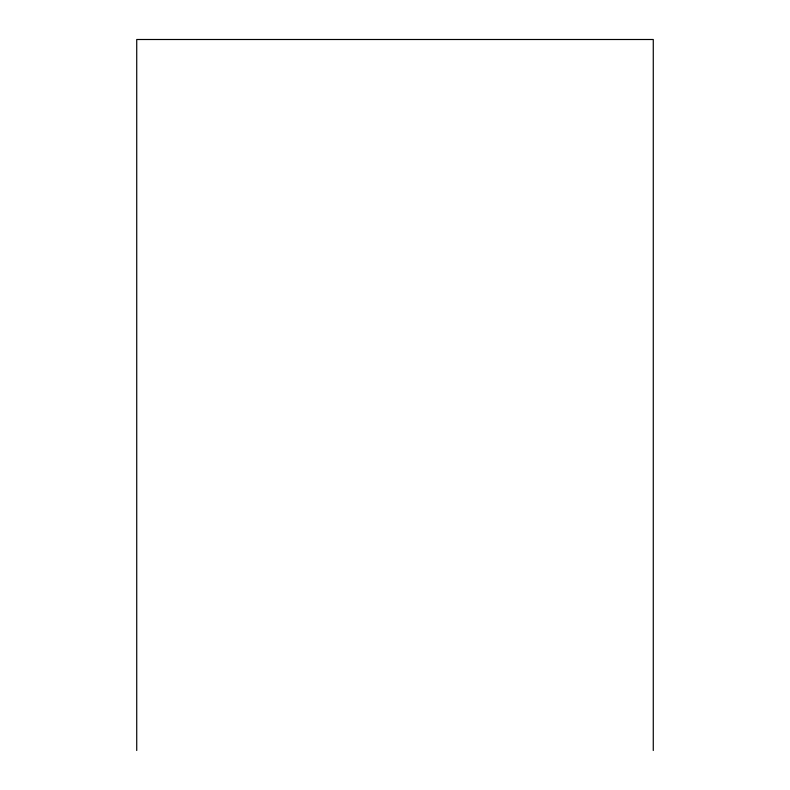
<?xml version="1.0" encoding="UTF-8"?>
<svg xmlns="http://www.w3.org/2000/svg" width="790" height="790" viewBox="0 0 790 790"><rect width="100%" height="100%" fill="white"/><g stroke="black" fill="none" stroke-linecap="round" stroke-linejoin="round"><path stroke-width="1.19" d="M653.271 750.5L653.271 39.5L136.729 39.5L136.729 750.5"/></g></svg>
